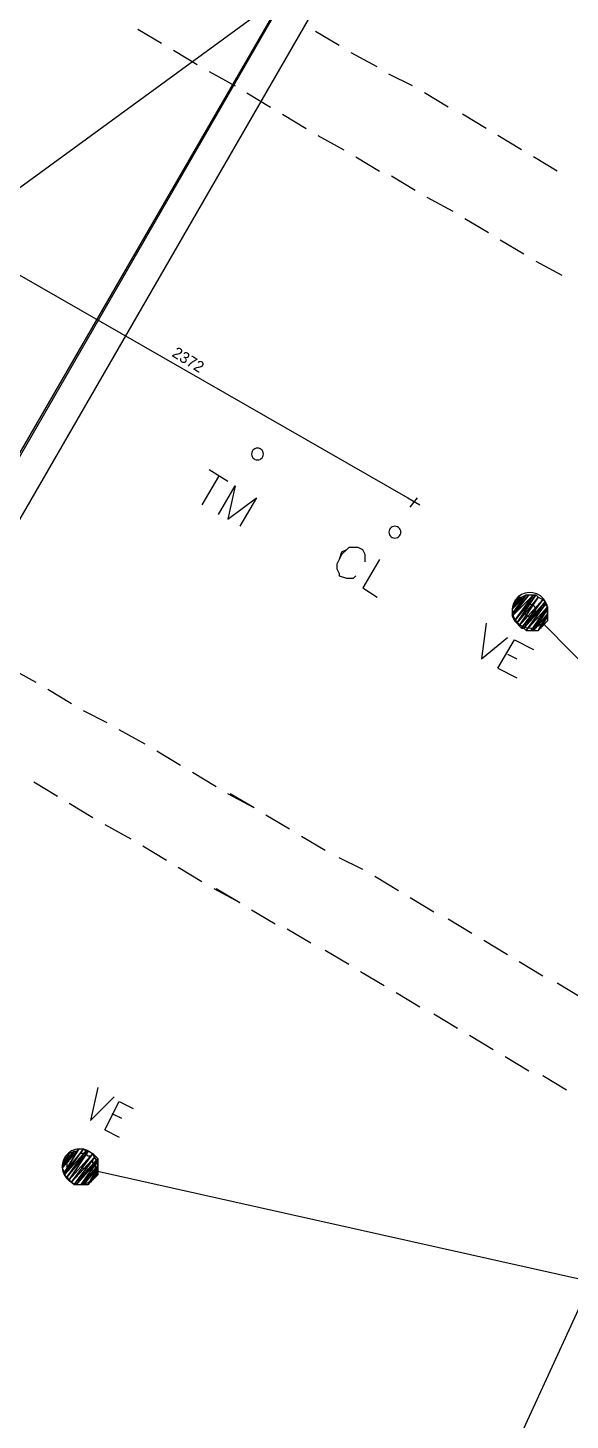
# Model space of a CAD drawing. Header units: metres. Extents: x 1 to 213, y 1 to 147.
# Drawn here: x 109.71 to 112.13, y 51.04 to 57.26 of the extents above; entities that cross this region are included whole.
import ezdxf

# ---------------------------------------------------------------- set-up
doc = ezdxf.new("R2010")
doc.units = ezdxf.units.M
doc.layers.add('00-BASE-ARQUITECTURA', color=8, linetype='Continuous')
doc.layers.add('00-BASE-TEXTO', color=8, linetype='Continuous')

msp = doc.modelspace()

# ---------------------------------------------------------------- linework, layer by layer
at = {"layer": '00-BASE-ARQUITECTURA'}
for points in [[(107.5125, 51.6255), (115.3124, 65.1192)], [(107.6924, 51.6361), (115.4712, 65.1086)], [(109.3963, 56.3456), (111.9893, 58.2401)], [(110.2007, 57.2558), (110.3065, 57.1923)], [(110.2007, 57.2558), (110.3065, 57.1923)], [(111.1002, 57.1817), (110.9944, 57.2452)], [(111.1002, 57.1817), (110.9944, 57.2452)], [(110.3594, 57.1606), (110.4653, 57.0971)], [(110.3594, 57.1606), (110.4653, 57.0971)], [(111.2696, 57.0865), (111.1532, 57.15)], [(111.2696, 57.0865), (111.1532, 57.15)], [(110.5182, 57.0653), (110.6346, 57.0018)], [(110.5182, 57.0653), (110.6346, 57.0018)], [(111.4283, 57.0018), (111.3225, 57.0547)], [(111.4283, 57.0018), (111.3225, 57.0547)], [(110.6875, 56.9701), (110.7933, 56.9066)], [(110.6875, 56.9701), (110.7933, 56.9066)], [(111.5871, 56.9066), (111.4813, 56.9701)], [(111.5871, 56.9066), (111.4813, 56.9701)], [(110.8462, 56.8748), (110.9521, 56.8113)], [(110.8462, 56.8748), (110.9521, 56.8113)], [(111.7564, 56.8113), (111.6506, 56.8748)], [(111.7564, 56.8113), (111.6506, 56.8748)], [(111.005, 56.7796), (111.1214, 56.7161)], [(111.005, 56.7796), (111.1214, 56.7161)], [(111.9152, 56.7161), (111.8093, 56.7796)], [(111.9152, 56.7161), (111.8093, 56.7796)], [(111.1743, 56.6843), (111.2802, 56.6208)], [(111.1743, 56.6843), (111.2802, 56.6208)], [(112.0739, 56.6208), (111.9681, 56.6843)], [(112.0739, 56.6208), (111.9681, 56.6843)], [(111.3331, 56.5996), (111.4389, 56.5361)], [(111.3331, 56.5996), (111.4389, 56.5361)], [(111.4918, 56.5044), (111.6082, 56.4409)], [(111.4918, 56.5044), (111.6082, 56.4409)], [(111.6612, 56.4091), (111.767, 56.3456)], [(111.6612, 56.4091), (111.767, 56.3456)], [(109.3963, 56.3139), (111.4072, 55.1603)], [(111.8199, 56.3139), (111.9258, 56.2504)], [(111.8199, 56.3139), (111.9258, 56.2504)], [(111.9787, 56.2186), (112.0951, 56.1551)], [(111.9787, 56.2186), (112.0951, 56.1551)], [(108.3678, 55.3589), (107.8019, 55.0975), (107.3144, 54.7354), (106.9148, 54.289), (106.6126, 53.7744), (106.4174, 53.208), (106.3386, 52.6059), (106.3859, 51.9843), (106.5599, 51.3858), (106.8451, 50.8497), (107.2268, 50.3879), (107.6905, 50.0122), (108.2214, 49.7346), (108.805, 49.5668), (109.4266, 49.5207), (110.0444, 49.6033), (110.6171, 49.8052), (111.1308, 50.1137), (111.5715, 50.5161), (111.9253, 50.9996), (112.1784, 51.5516), (112.3168, 52.1593)], [(110.7616, 55.3561), (110.7609, 55.3622), (110.7589, 55.3677), (110.7558, 55.3726), (110.7517, 55.3767), (110.7468, 55.3799), (110.7412, 55.3819), (110.7351, 55.3826), (110.7291, 55.3819), (110.7235, 55.3799), (110.7186, 55.3767), (110.7145, 55.3726), (110.7114, 55.3677), (110.7094, 55.3622), (110.7087, 55.3561), (110.7094, 55.35), (110.7114, 55.3445), (110.7145, 55.3395), (110.7186, 55.3354), (110.7235, 55.3323), (110.7291, 55.3303), (110.7351, 55.3296), (110.7412, 55.3303), (110.7468, 55.3323), (110.7517, 55.3354), (110.7558, 55.3395), (110.7589, 55.3445), (110.7609, 55.35), (110.7616, 55.3561)], [(110.7616, 55.3561), (110.7609, 55.3622), (110.7589, 55.3677), (110.7558, 55.3726), (110.7517, 55.3767), (110.7468, 55.3799), (110.7412, 55.3819), (110.7351, 55.3826), (110.7291, 55.3819), (110.7235, 55.3799), (110.7186, 55.3767), (110.7145, 55.3726), (110.7114, 55.3677), (110.7094, 55.3622), (110.7087, 55.3561), (110.7094, 55.35), (110.7114, 55.3445), (110.7145, 55.3395), (110.7186, 55.3354), (110.7235, 55.3323), (110.7291, 55.3303), (110.7351, 55.3296), (110.7412, 55.3303), (110.7468, 55.3323), (110.7517, 55.3354), (110.7558, 55.3395), (110.7589, 55.3445), (110.7609, 55.35), (110.7616, 55.3561)], [(110.5182, 55.2873), (110.6028, 55.2344)], [(110.5182, 55.2873), (110.6028, 55.2344)], [(110.5605, 55.2556), (110.4864, 55.1286)], [(110.5605, 55.2556), (110.4864, 55.1286)], [(110.5605, 55.0862), (110.6346, 55.2132), (110.6028, 55.0651), (110.7298, 55.1603), (110.6558, 55.0333)], [(110.5605, 55.0862), (110.6346, 55.2132), (110.6028, 55.0651), (110.7298, 55.1603), (110.6558, 55.0333)], [(111.4072, 55.1603), (111.4601, 55.1286)], [(111.4178, 55.118), (111.4495, 55.1603)], [(111.3754, 55.0068), (111.3747, 55.0129), (111.3727, 55.0185), (111.3696, 55.0234), (111.3655, 55.0275), (111.3606, 55.0306), (111.355, 55.0326), (111.349, 55.0333), (111.3429, 55.0326), (111.3373, 55.0306), (111.3324, 55.0275), (111.3283, 55.0234), (111.3252, 55.0185), (111.3232, 55.0129), (111.3225, 55.0068), (111.3232, 55.0008), (111.3252, 54.9952), (111.3283, 54.9903), (111.3324, 54.9862), (111.3373, 54.9831), (111.3429, 54.9811), (111.349, 54.9804), (111.355, 54.9811), (111.3606, 54.9831), (111.3655, 54.9862), (111.3696, 54.9903), (111.3727, 54.9952), (111.3747, 55.0008), (111.3754, 55.0068)], [(111.3754, 55.0068), (111.3747, 55.0129), (111.3727, 55.0185), (111.3696, 55.0234), (111.3655, 55.0275), (111.3606, 55.0306), (111.355, 55.0326), (111.349, 55.0333), (111.3429, 55.0326), (111.3373, 55.0306), (111.3324, 55.0275), (111.3283, 55.0234), (111.3252, 55.0185), (111.3232, 55.0129), (111.3225, 55.0068), (111.3232, 55.0008), (111.3252, 54.9952), (111.3283, 54.9903), (111.3324, 54.9862), (111.3373, 54.9831), (111.3429, 54.9811), (111.349, 54.9804), (111.355, 54.9811), (111.3606, 54.9831), (111.3655, 54.9862), (111.3696, 54.9903), (111.3727, 54.9952), (111.3747, 55.0008), (111.3754, 55.0068)], [(111.2167, 54.8746), (111.2167, 54.8957), (111.2167, 54.9063), (111.2061, 54.9275), (111.1849, 54.9381), (111.1638, 54.9381), (111.1426, 54.9381), (111.132, 54.9275), (111.1108, 54.9063), (111.1002, 54.8851), (111.0897, 54.864), (111.0897, 54.8428), (111.1002, 54.8216), (111.1002, 54.8111), (111.132, 54.8005), (111.1426, 54.8005), (111.1638, 54.8005), (111.1743, 54.8111)], [(111.2167, 54.8746), (111.2167, 54.8957), (111.2167, 54.9063), (111.2061, 54.9275), (111.1849, 54.9381), (111.1638, 54.9381), (111.1426, 54.9381), (111.132, 54.9275), (111.1108, 54.9169), (111.1002, 54.8851), (111.0897, 54.864), (111.0897, 54.8428), (111.1002, 54.8216), (111.1002, 54.8111), (111.132, 54.8005), (111.1426, 54.8005), (111.1638, 54.8005), (111.1743, 54.8111)], [(111.2802, 54.8851), (111.2061, 54.7581), (111.2696, 54.7158)], [(111.2802, 54.8851), (111.2061, 54.7581), (111.2696, 54.7158)], [(111.8834, 54.61), (111.9681, 54.7264), (111.8728, 54.6311), (111.8834, 54.61)], [(111.9681, 54.7264), (111.8728, 54.6311), (111.9469, 54.7264), (111.9681, 54.7264)], [(111.8728, 54.6311), (111.9469, 54.7264), (111.8728, 54.6311)], [(111.9469, 54.7264), (111.8728, 54.6311), (111.9469, 54.7264)], [(111.8728, 54.6311), (111.9469, 54.7264), (111.8728, 54.6417), (111.8728, 54.6311)], [(111.9469, 54.7264), (111.8728, 54.6417), (111.9363, 54.7264), (111.9469, 54.7264)], [(111.8728, 54.6417), (111.9363, 54.7264), (111.8728, 54.6417)], [(111.9363, 54.7264), (111.8728, 54.6417), (111.9363, 54.7264)], [(111.8728, 54.6417), (111.9363, 54.7264), (111.8728, 54.6629), (111.8728, 54.6417)], [(111.9363, 54.7264), (111.8728, 54.6629), (111.9152, 54.7158), (111.9363, 54.7264)], [(111.8728, 54.6629), (111.9152, 54.7158), (111.8728, 54.6629)], [(111.9152, 54.7158), (111.8728, 54.6629), (111.9152, 54.7158)], [(111.8728, 54.6629), (111.9152, 54.7158), (111.8834, 54.6735), (111.8728, 54.6629)], [(111.9055, 54.5934), (111.9214, 54.5844), (111.9384, 54.5794), (111.9558, 54.5783), (111.973, 54.581), (111.9893, 54.5874), (112.0039, 54.5974), (112.0164, 54.6108), (112.0254, 54.6268), (112.0304, 54.6438), (112.0315, 54.6612), (112.0288, 54.6784), (112.0224, 54.6947), (112.0124, 54.7093), (111.999, 54.7217), (111.983, 54.7308), (111.966, 54.7358), (111.9486, 54.7369), (111.9314, 54.7342), (111.9151, 54.7278), (111.9005, 54.7178), (111.8881, 54.7043), (111.879, 54.6884), (111.874, 54.6714), (111.8729, 54.654), (111.8756, 54.6368), (111.882, 54.6205), (111.892, 54.6059), (111.9055, 54.5934)], [(111.894, 54.5994), (111.9787, 54.7264), (111.8834, 54.61), (111.894, 54.5994)], [(111.9787, 54.7264), (111.8834, 54.61), (111.9681, 54.7264), (111.9787, 54.7264)], [(111.8834, 54.61), (111.9681, 54.7264), (111.8834, 54.61)], [(111.9681, 54.7264), (111.8834, 54.61), (111.9681, 54.7264)], [(111.9152, 54.7158), (111.8834, 54.6735), (111.9046, 54.7158), (111.9152, 54.7158)], [(111.8834, 54.6735), (111.9046, 54.7158), (111.8834, 54.6735)], [(111.9046, 54.7158), (111.8834, 54.6735), (111.9046, 54.7158)], [(111.9046, 54.7158), (111.8834, 54.6735), (111.8834, 54.6841), (111.9046, 54.7158)], [(111.9893, 54.7158), (111.894, 54.5994), (111.9787, 54.7264), (111.9893, 54.7158)], [(111.894, 54.5994), (111.9787, 54.7264), (111.894, 54.5994)], [(111.9787, 54.7264), (111.894, 54.5994), (111.9787, 54.7264)], [(111.9046, 54.5888), (111.9893, 54.7158), (111.894, 54.5994), (111.9046, 54.5888)], [(112.0104, 54.7052), (111.9046, 54.5888), (111.9893, 54.7158), (112.0104, 54.7052)], [(111.9046, 54.5888), (111.9893, 54.7158), (111.9046, 54.5888)], [(111.9893, 54.7158), (111.9046, 54.5888), (111.9893, 54.7158)], [(111.9152, 54.5782), (112.0104, 54.7052), (111.9046, 54.5888), (111.9152, 54.5782)], [(112.021, 54.6946), (111.9152, 54.5782), (112.0104, 54.7052), (112.021, 54.6946)], [(111.9152, 54.5782), (112.0104, 54.7052), (111.9152, 54.5782)], [(112.0104, 54.7052), (111.9152, 54.5782), (112.0104, 54.7052)], [(111.9258, 54.5782), (112.021, 54.6946), (111.9152, 54.5782), (111.9258, 54.5782)], [(111.9787, 54.6576), (111.978, 54.6637), (111.976, 54.6692), (111.9729, 54.6741), (111.9688, 54.6782), (111.9638, 54.6814), (111.9583, 54.6834), (111.9522, 54.6841), (111.9461, 54.6834), (111.9406, 54.6814), (111.9357, 54.6782), (111.9316, 54.6741), (111.9284, 54.6692), (111.9264, 54.6637), (111.9257, 54.6576), (111.9264, 54.6515), (111.9284, 54.646), (111.9316, 54.641), (111.9357, 54.637), (111.9406, 54.6338), (111.9461, 54.6318), (111.9522, 54.6311), (111.9583, 54.6318), (111.9638, 54.6338), (111.9688, 54.637), (111.9729, 54.641), (111.976, 54.646), (111.978, 54.6515), (111.9787, 54.6576)], [(111.9787, 54.6576), (111.978, 54.6637), (111.976, 54.6692), (111.9729, 54.6741), (111.9688, 54.6782), (111.9638, 54.6814), (111.9583, 54.6834), (111.9522, 54.6841), (111.9461, 54.6834), (111.9406, 54.6814), (111.9357, 54.6782), (111.9316, 54.6741), (111.9284, 54.6692), (111.9264, 54.6637), (111.9257, 54.6576), (111.9264, 54.6515), (111.9284, 54.646), (111.9316, 54.641), (111.9357, 54.637), (111.9406, 54.6338), (111.9461, 54.6318), (111.9522, 54.6311), (111.9583, 54.6318), (111.9638, 54.6338), (111.9688, 54.637), (111.9729, 54.641), (111.976, 54.646), (111.978, 54.6515), (111.9787, 54.6576)], [(112.021, 54.6841), (111.9258, 54.5782), (112.021, 54.6946), (112.021, 54.6841)], [(111.9258, 54.5782), (112.021, 54.6946), (111.9258, 54.5782)], [(112.021, 54.6946), (111.9258, 54.5782), (112.021, 54.6946)], [(111.9363, 54.5676), (112.021, 54.6841), (111.9258, 54.5782), (111.9363, 54.5676)], [(112.0316, 54.6735), (111.9363, 54.5676), (112.021, 54.6841), (112.0316, 54.6735)], [(111.9363, 54.5676), (112.021, 54.6841), (111.9363, 54.5676)], [(112.021, 54.6841), (111.9363, 54.5676), (112.021, 54.6841)], [(111.9575, 54.5676), (112.0316, 54.6735), (111.9363, 54.5676), (111.9575, 54.5676)], [(112.0316, 54.6629), (111.9575, 54.5676), (112.0316, 54.6735), (112.0316, 54.6629)], [(111.9575, 54.5676), (112.0316, 54.6735), (111.9575, 54.5676)], [(112.0316, 54.6735), (111.9575, 54.5676), (112.0316, 54.6735)], [(111.9681, 54.5676), (112.0316, 54.6629), (111.9575, 54.5676), (111.9681, 54.5676)], [(115.3124, 51.2762), (111.9575, 54.6523)], [(112.0316, 54.6417), (111.9681, 54.5676), (112.0316, 54.6629), (112.0316, 54.6417)], [(111.9681, 54.5676), (112.0316, 54.6629), (111.9681, 54.5676)], [(112.0316, 54.6629), (111.9681, 54.5676), (112.0316, 54.6629)], [(111.7564, 54.5994), (111.7353, 54.4406), (111.8517, 54.5359)], [(111.7564, 54.5994), (111.7353, 54.4406), (111.8517, 54.5359)], [(111.9893, 54.5676), (112.0316, 54.6417), (111.9681, 54.5676), (111.9893, 54.5676)], [(112.0316, 54.6311), (111.9893, 54.5676), (112.0316, 54.6417), (112.0316, 54.6311)], [(111.9893, 54.5676), (112.0316, 54.6417), (111.9893, 54.5676)], [(112.0316, 54.6417), (111.9893, 54.5676), (112.0316, 54.6417)], [(111.9998, 54.5782), (112.0316, 54.6311), (111.9893, 54.5676), (111.9998, 54.5782)], [(112.0316, 54.61), (111.9998, 54.5782), (112.0316, 54.6311), (112.0316, 54.61)], [(111.9998, 54.5782), (112.0316, 54.6311), (111.9998, 54.5782)], [(112.0316, 54.6311), (111.9998, 54.5782), (112.0316, 54.6311)], [(112.0104, 54.5888), (112.0316, 54.61), (111.9998, 54.5782), (112.0104, 54.5888)], [(111.8093, 54.3983), (111.8834, 54.5253), (111.9681, 54.483)], [(111.8093, 54.3983), (111.8834, 54.5253), (111.9681, 54.483)], [(111.8517, 54.4618), (111.894, 54.4406)], [(111.8517, 54.4618), (111.894, 54.4406)], [(109.7456, 54.3348), (109.6292, 54.3983)], [(109.7456, 54.3348), (109.6292, 54.3983)], [(111.8093, 54.3983), (111.894, 54.356)], [(111.8093, 54.3983), (111.894, 54.356)], [(109.9043, 54.2396), (109.7985, 54.3031)], [(109.9043, 54.2396), (109.7985, 54.3031)], [(110.0631, 54.1549), (109.9573, 54.2078)], [(110.0631, 54.1549), (109.9573, 54.2078)], [(110.2324, 54.0596), (110.116, 54.1231)], [(110.2324, 54.0596), (110.116, 54.1231)], [(110.3912, 53.9644), (110.2853, 54.0279)], [(110.3912, 53.9644), (110.2853, 54.0279)], [(110.5499, 53.8691), (110.4441, 53.9326)], [(110.5499, 53.8691), (110.4441, 53.9326)], [(109.735, 53.8903), (109.8408, 53.8268)], [(109.735, 53.8903), (109.8408, 53.8268)], [(109.735, 53.8903), (109.8408, 53.8268)], [(109.735, 53.8903), (109.8408, 53.8268)], [(110.7193, 53.7739), (110.6028, 53.8374)], [(110.7193, 53.7739), (110.6134, 53.8374)], [(109.8938, 53.7951), (109.9996, 53.7316)], [(109.8938, 53.7951), (109.9996, 53.7316)], [(109.8938, 53.7951), (109.9996, 53.7316)], [(109.8938, 53.7951), (109.9996, 53.7316)], [(110.878, 53.6786), (110.7722, 53.7421)], [(110.878, 53.6786), (110.7722, 53.7421)], [(110.0525, 53.6998), (110.1689, 53.6363)], [(110.0525, 53.6998), (110.1689, 53.6363)], [(110.0525, 53.6998), (110.1689, 53.6363)], [(110.0525, 53.6998), (110.1689, 53.6363)], [(110.2218, 53.6046), (110.3277, 53.5411)], [(110.2218, 53.6046), (110.3277, 53.5411)], [(110.2218, 53.6046), (110.3277, 53.5411)], [(110.2218, 53.6046), (110.3277, 53.5411)], [(111.0367, 53.5834), (110.9309, 53.6469)], [(111.0367, 53.5834), (110.9309, 53.6469)], [(111.2061, 53.4987), (111.1002, 53.5516)], [(111.2061, 53.4987), (111.1002, 53.5516)], [(110.3806, 53.5093), (110.4864, 53.4458)], [(110.3806, 53.5093), (110.4864, 53.4458)], [(110.3806, 53.5093), (110.4864, 53.4458)], [(110.3806, 53.5093), (110.4864, 53.4458)], [(111.3648, 53.4035), (111.259, 53.467)], [(111.3648, 53.4035), (111.259, 53.467)], [(110.5393, 53.4141), (110.6558, 53.3506)], [(110.5393, 53.4141), (110.6558, 53.3506)], [(110.5499, 53.4141), (110.6558, 53.3506)], [(110.5499, 53.4141), (110.6558, 53.3506)], [(111.5236, 53.3082), (111.4178, 53.3717)], [(111.5236, 53.3082), (111.4178, 53.3717)], [(110.7087, 53.3188), (110.8145, 53.2553)], [(110.7087, 53.3188), (110.8145, 53.2553)], [(110.7087, 53.3188), (110.8145, 53.2553)], [(110.7087, 53.3188), (110.8145, 53.2553)], [(111.6929, 53.213), (111.5871, 53.2765)], [(111.6929, 53.213), (111.5871, 53.2765)], [(110.8674, 53.2341), (110.9733, 53.1706)], [(110.8674, 53.2341), (110.9733, 53.1706)], [(110.8674, 53.2341), (110.9733, 53.1706)], [(110.8674, 53.2341), (110.9733, 53.1706)], [(111.8517, 53.1177), (111.7458, 53.1812)], [(111.8517, 53.1177), (111.7458, 53.1812)], [(111.0367, 53.1389), (111.1426, 53.0754)], [(111.0367, 53.1389), (111.1426, 53.0754)], [(111.0367, 53.1389), (111.1426, 53.0754)], [(111.0367, 53.1389), (111.1426, 53.0754)], [(111.1955, 53.0436), (111.3013, 52.9801)], [(111.1955, 53.0436), (111.3013, 52.9801)], [(111.1955, 53.0436), (111.3013, 52.9801)], [(111.1955, 53.0436), (111.3013, 52.9801)], [(112.0104, 53.0225), (111.9046, 53.086)], [(112.0104, 53.0225), (111.9046, 53.086)], [(112.1798, 52.9272), (112.0739, 52.9907)], [(112.1798, 52.9272), (112.0739, 52.9907)], [(111.3542, 52.9484), (111.4601, 52.8849)], [(111.3542, 52.9484), (111.4601, 52.8849)], [(111.3542, 52.9484), (111.4601, 52.8849)], [(111.3542, 52.9484), (111.4601, 52.8849)], [(111.5236, 52.8531), (111.6294, 52.7896)], [(111.5236, 52.8531), (111.6294, 52.7896)], [(111.5236, 52.8531), (111.6294, 52.7896)], [(111.5236, 52.8531), (111.6294, 52.7896)], [(111.6823, 52.7579), (111.7882, 52.6944)], [(111.6823, 52.7579), (111.7882, 52.6944)], [(111.6823, 52.7579), (111.7882, 52.6944)], [(111.6823, 52.7579), (111.7882, 52.6944)], [(111.8411, 52.6626), (111.9469, 52.5991)], [(111.8411, 52.6626), (111.9469, 52.5991)], [(111.8411, 52.6626), (111.9469, 52.5991)], [(111.8411, 52.6626), (111.9469, 52.5991)], [(112.0104, 52.578), (112.1162, 52.5145)], [(112.0104, 52.578), (112.1162, 52.5145)], [(112.0104, 52.578), (112.1162, 52.5145)], [(112.0104, 52.578), (112.1162, 52.5145)], [(110.0207, 52.5251), (109.989, 52.3769), (110.0948, 52.4827)], [(110.0207, 52.5251), (109.989, 52.3769), (110.0948, 52.4827)], [(110.0525, 52.3346), (110.116, 52.4616), (110.1795, 52.4298)], [(110.0525, 52.3346), (110.116, 52.4616), (110.1795, 52.4298)], [(110.0843, 52.4086), (110.1266, 52.3875)], [(110.0843, 52.4086), (110.1266, 52.3875)], [(110.0525, 52.3346), (110.116, 52.3028)], [(110.0525, 52.3346), (110.116, 52.3028)], [(109.8726, 52.1441), (109.9361, 52.2499), (109.862, 52.1652), (109.8726, 52.1441)], [(109.9361, 52.2499), (109.862, 52.1652), (109.9255, 52.2393), (109.9361, 52.2499)], [(109.862, 52.1652), (109.9255, 52.2393), (109.862, 52.1652)], [(109.9255, 52.2393), (109.862, 52.1652), (109.9255, 52.2393)], [(109.862, 52.1652), (109.9255, 52.2393), (109.862, 52.1758), (109.862, 52.1652)], [(109.9255, 52.2393), (109.862, 52.1758), (109.9149, 52.2393), (109.9255, 52.2393)], [(109.862, 52.1758), (109.9149, 52.2393), (109.862, 52.1758)], [(109.9149, 52.2393), (109.862, 52.1758), (109.9149, 52.2393)], [(109.862, 52.1758), (109.9149, 52.2393), (109.8726, 52.197), (109.862, 52.1758)], [(109.8946, 52.1064), (109.9106, 52.0973), (109.9276, 52.0923), (109.945, 52.0912), (109.9622, 52.0939), (109.9784, 52.1003), (109.9931, 52.1103), (110.0055, 52.1238), (110.0146, 52.1397), (110.0196, 52.1567), (110.0207, 52.1742), (110.018, 52.1913), (110.0116, 52.2076), (110.0016, 52.2222), (109.9881, 52.2347), (109.9722, 52.2437), (109.9552, 52.2487), (109.9377, 52.2498), (109.9206, 52.2471), (109.9043, 52.2407), (109.8897, 52.2307), (109.8772, 52.2173), (109.8682, 52.2013), (109.8632, 52.1843), (109.8621, 52.1669), (109.8648, 52.1497), (109.8712, 52.1334), (109.8812, 52.1188), (109.8946, 52.1064)], [(109.9678, 52.2393), (109.8726, 52.1335), (109.9573, 52.2499), (109.9678, 52.2393)], [(109.8726, 52.1335), (109.9573, 52.2499), (109.8726, 52.1335)], [(109.9573, 52.2499), (109.8726, 52.1335), (109.9573, 52.2499)], [(109.8726, 52.1335), (109.9573, 52.2499), (109.8726, 52.1441), (109.8726, 52.1335)], [(109.9573, 52.2499), (109.8726, 52.1441), (109.9361, 52.2499), (109.9573, 52.2499)], [(109.8726, 52.1441), (109.9361, 52.2499), (109.8726, 52.1441)], [(109.9361, 52.2499), (109.8726, 52.1441), (109.9361, 52.2499)], [(109.8832, 52.1229), (109.9678, 52.2393), (109.8726, 52.1335), (109.8832, 52.1229)], [(109.9149, 52.2393), (109.8726, 52.197), (109.8938, 52.2287), (109.9149, 52.2393)], [(109.8726, 52.197), (109.8938, 52.2287), (109.8726, 52.197)], [(109.8938, 52.2287), (109.8726, 52.197), (109.8938, 52.2287)], [(109.8938, 52.1123), (109.9784, 52.2393), (109.8832, 52.1229), (109.8938, 52.1123)], [(109.9784, 52.2393), (109.8832, 52.1229), (109.9678, 52.2393), (109.9784, 52.2393)], [(109.8832, 52.1229), (109.9678, 52.2393), (109.8832, 52.1229)], [(109.9678, 52.2393), (109.8832, 52.1229), (109.9678, 52.2393)], [(109.9996, 52.2287), (109.8938, 52.1123), (109.9784, 52.2393), (109.9996, 52.2287)], [(109.8938, 52.1123), (109.9784, 52.2393), (109.8938, 52.1123)], [(109.9784, 52.2393), (109.8938, 52.1123), (109.9784, 52.2393)], [(109.9043, 52.1017), (109.9996, 52.2287), (109.8938, 52.1123), (109.9043, 52.1017)], [(110.0102, 52.2181), (109.9043, 52.1017), (109.9996, 52.2287), (110.0102, 52.2181)], [(109.9043, 52.1017), (109.9996, 52.2287), (109.9043, 52.1017)], [(109.9996, 52.2287), (109.9043, 52.1017), (109.9996, 52.2287)], [(109.9149, 52.0911), (110.0102, 52.2181), (109.9043, 52.1017), (109.9149, 52.0911)], [(110.0207, 52.2076), (109.9149, 52.0911), (110.0102, 52.2181), (110.0207, 52.2076)], [(109.9149, 52.0911), (110.0102, 52.2181), (109.9149, 52.0911)], [(110.0102, 52.2181), (109.9149, 52.0911), (110.0102, 52.2181)], [(109.989, 52.2181), (109.9784, 52.2181), (109.9678, 52.2287), (109.9573, 52.2287), (109.9467, 52.2287)], [(109.989, 52.2181), (109.9784, 52.2181), (109.9678, 52.2287), (109.9573, 52.2287), (109.9467, 52.2287)], [(109.989, 52.2181), (109.9784, 52.2181), (109.9678, 52.2287), (109.9573, 52.2287), (109.9467, 52.2287)], [(109.989, 52.2181), (109.9784, 52.2181), (109.9678, 52.2287), (109.9573, 52.2287), (109.9467, 52.2287)], [(109.8938, 52.197), (109.8832, 52.1864), (109.8832, 52.1758), (109.8832, 52.1652), (109.8832, 52.1546)], [(109.8938, 52.197), (109.8832, 52.1864), (109.8832, 52.1758), (109.8832, 52.1652), (109.8832, 52.1546)], [(109.8938, 52.197), (109.8832, 52.1864), (109.8832, 52.1758), (109.8832, 52.1652), (109.8832, 52.1546)], [(109.8938, 52.197), (109.8832, 52.1864), (109.8832, 52.1758), (109.8832, 52.1652), (109.8832, 52.1546)], [(109.9255, 52.0911), (110.0207, 52.2076), (109.9149, 52.0911), (109.9255, 52.0911)], [(110.0207, 52.197), (109.9255, 52.0911), (110.0207, 52.2076), (110.0207, 52.197)], [(109.9255, 52.0911), (110.0207, 52.2076), (109.9255, 52.0911)], [(110.0207, 52.2076), (109.9255, 52.0911), (110.0207, 52.2076)], [(109.9467, 52.0911), (110.0207, 52.197), (109.9255, 52.0911), (109.9467, 52.0911)], [(110.0207, 52.1758), (109.9467, 52.0911), (110.0207, 52.197), (110.0207, 52.1758)], [(109.9467, 52.0911), (110.0207, 52.197), (109.9467, 52.0911)], [(110.0207, 52.197), (109.9467, 52.0911), (110.0207, 52.197)], [(109.9573, 52.0911), (110.0207, 52.1758), (109.9467, 52.0911), (109.9573, 52.0911)], [(115.1537, 51.0011), (109.9467, 52.1652)], [(110.0207, 52.1652), (109.9573, 52.0911), (110.0207, 52.1758), (110.0207, 52.1652)], [(109.9573, 52.0911), (110.0207, 52.1758), (109.9573, 52.0911)], [(110.0207, 52.1758), (109.9573, 52.0911), (110.0207, 52.1758)], [(109.9784, 52.0911), (110.0207, 52.1652), (109.9573, 52.0911), (109.9784, 52.0911)], [(110.0207, 52.1441), (109.9784, 52.0911), (110.0207, 52.1652), (110.0207, 52.1441)], [(109.9784, 52.0911), (110.0207, 52.1652), (109.9784, 52.0911)], [(110.0207, 52.1652), (109.9784, 52.0911), (110.0207, 52.1652)], [(110.0102, 52.1652), (110.0102, 52.1758), (109.9996, 52.1864), (109.9996, 52.197), (109.9996, 52.2076)], [(110.0102, 52.1652), (110.0102, 52.1758), (109.9996, 52.1864), (109.9996, 52.197), (109.9996, 52.2076)], [(110.0102, 52.1652), (110.0102, 52.1758), (109.9996, 52.1864), (109.9996, 52.197), (109.9996, 52.2076)], [(110.0102, 52.1652), (110.0102, 52.1758), (109.9996, 52.1864), (109.9996, 52.197), (109.9996, 52.2076)], [(109.989, 52.1017), (110.0207, 52.1441), (109.9784, 52.0911), (109.989, 52.1017)], [(110.0207, 52.1335), (109.989, 52.1017), (110.0207, 52.1441), (110.0207, 52.1335)], [(109.989, 52.1017), (110.0207, 52.1441), (109.989, 52.1017)], [(110.0207, 52.1441), (109.989, 52.1017), (110.0207, 52.1441)], [(109.9996, 52.1123), (110.0207, 52.1335), (109.989, 52.1017), (109.9996, 52.1123)]]:
    msp.add_lwpolyline(points, dxfattribs=at)
msp.add_lwpolyline([(108.5285, 53.3611), (113.5238, 62.0289), (110.9203, 63.5317), (105.925, 54.864)], close=True, dxfattribs=at)

# ---------------------------------------------------------------- texts
at = {"layer": '00-BASE-TEXTO'}
msp.add_text('2372', height=0.05029, rotation=-31.60758, dxfattribs=at).set_placement((110.3488, 55.7953))

doc.saveas('drawing.dxf')
